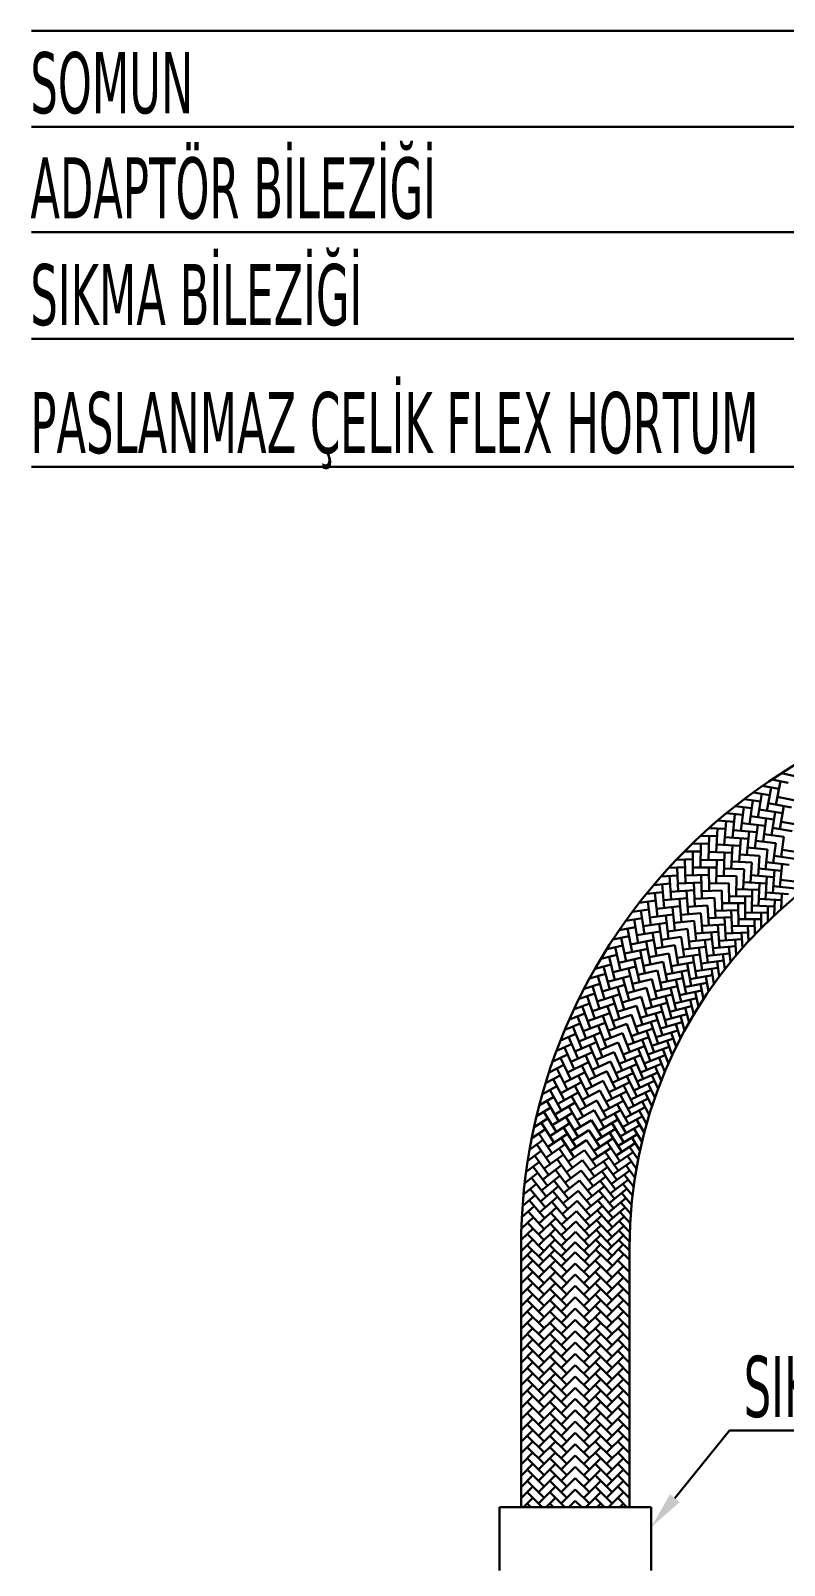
# Model space of a CAD drawing. Header units: centimetres. Extents: x 394264 to 551709, y 50011 to 59011.
# Drawn here: x 545013 to 545309, y 52025 to 52628 of the extents above; entities that cross this region are included whole.
import ezdxf

# ---------------------------------------------------------------- set-up
doc = ezdxf.new("R2010")
doc.units = ezdxf.units.CM
doc.layers.add('0-KRCN-YNG-DETAY-ÇERÇEVE', color=71, linetype='Continuous', lineweight=40)
doc.layers.add('T-DETAY', color=9, linetype='Continuous', lineweight=30)
doc.styles.add('ROMANS', font='tahoma.ttf', dxfattribs={"width": 0.8})

# ---------------------------------------------------------------- blocks, each defined once
blk = doc.blocks.new('G$C7454597B')
at = {"layer": 'T-DETAY', "color": 6}
for p, q in [((201.57, -340.8, 69118.56), (478.67, -340.8, 69118.56)), ((201.57, -359.68, 69118.56), (459.7, -359.68, 69118.56)), ((201.57, -380.32, 69118.56), (434.55, -380.32, 69118.56)), ((201.57, -401.27, 69118.56), (409.66, -401.27, 69118.56)), ((201.57, -426.39, 69118.56), (398.22, -426.39, 69118.56)), ((327.78, -628.82, 69118.56), (338.54, -615.56, 69118.56)), ((338.54, -615.56, 69118.56), (419.94, -615.56, 69118.56))]:
    blk.add_line(p, q, dxfattribs=at)
at = {"layer": 'T-DETAY', "color": 0}
for p, q in [((346.85, -487.76, 69118.56), (350.03, -488.41, 69118.56)), ((348.72, -486.55, 69118.56), (351.89, -487.25, 69118.56)), ((343.19, -490.31, 69118.56), (346.39, -490.82, 69118.56)), ((344.1, -495.22, 69118.56), (344.84, -490.57, 69118.56)), ((345, -489.02, 69118.56), (348.2, -489.59, 69118.56)), ((345.82, -493.95, 69118.56), (346.66, -489.32, 69118.56)), ((347.57, -492.71, 69118.56), (348.5, -488.1, 69118.56)), ((339.63, -493, 69118.56), (342.85, -493.38, 69118.56)), ((340.74, -497.87, 69118.56), (341.3, -493.19, 69118.56)), ((341.39, -491.63, 69118.56), (344.61, -492.08, 69118.56)), ((342.41, -496.53, 69118.56), (343.06, -491.87, 69118.56)), ((344.35, -493.67, 69118.56), (348.93, -494.4, 69118.56)), ((346.1, -492.4, 69118.56), (350.66, -493.23, 69118.56)), ((347.88, -491.17, 69118.56), (352.42, -492.09, 69118.56)), ((348.37, -497.49, 69118.56), (349.19, -492.96, 69118.56)), ((336.18, -495.83, 69118.56), (339.42, -496.08, 69118.56)), ((337.49, -500.65, 69118.56), (337.86, -495.96, 69118.56)), ((337.89, -494.4, 69118.56), (341.12, -494.71, 69118.56)), ((339.1, -499.24, 69118.56), (339.56, -494.56, 69118.56)), ((340.93, -496.31, 69118.56), (345.53, -496.86, 69118.56)), ((342.62, -494.97, 69118.56), (347.22, -495.61, 69118.56)), ((343.5, -501.25, 69118.56), (344.04, -496.68, 69118.56)), ((345.1, -499.96, 69118.56), (345.73, -495.4, 69118.56)), ((346.72, -498.71, 69118.56), (347.45, -494.16, 69118.56)), ((348.63, -496.05, 69118.56), (352.49, -496.74, 69118.56)), ((332.85, -498.8, 69118.56), (336.1, -498.92, 69118.56)), ((334.36, -503.56, 69118.56), (334.53, -498.86, 69118.56)), ((334.5, -497.3, 69118.56), (337.74, -497.48, 69118.56)), ((335.91, -502.09, 69118.56), (336.18, -497.39, 69118.56)), ((337.61, -499.09, 69118.56), (342.24, -499.44, 69118.56)), ((339.26, -497.68, 69118.56), (343.87, -498.13, 69118.56)), ((340.39, -503.92, 69118.56), (340.74, -499.33, 69118.56)), ((341.93, -502.57, 69118.56), (342.38, -497.99, 69118.56)), ((343.67, -499.79, 69118.56), (347.57, -500.26, 69118.56)), ((345.3, -498.51, 69118.56), (349.19, -499.05, 69118.56)), ((346.95, -497.26, 69118.56), (350.83, -497.88, 69118.56)), ((348.65, -502.94, 69118.56), (349.19, -499.05, 69118.56)), ((329.65, -501.9, 69118.56), (332.89, -501.89, 69118.56)), ((331.23, -500.33, 69118.56), (334.48, -500.39, 69118.56)), ((331.34, -506.6, 69118.56), (331.33, -501.89, 69118.56)), ((332.83, -505.06, 69118.56), (332.91, -500.36, 69118.56)), ((334.41, -501.99, 69118.56), (339.05, -502.17, 69118.56)), ((336, -500.52, 69118.56), (340.63, -500.79, 69118.56)), ((337.38, -506.71, 69118.56), (337.55, -502.11, 69118.56)), ((338.87, -505.3, 69118.56), (339.13, -500.7, 69118.56)), ((340.5, -502.46, 69118.56), (344.41, -502.76, 69118.56)), ((342.07, -501.11, 69118.56), (345.98, -501.49, 69118.56)), ((344.11, -506.67, 69118.56), (344.41, -502.76, 69118.56)), ((345.6, -505.4, 69118.56), (345.98, -501.49, 69118.56)), ((347.11, -504.15, 69118.56), (347.57, -500.26, 69118.56)), ((347.28, -502.75, 69118.56), (351.76, -503.37, 69118.56)), ((348.84, -501.54, 69118.56), (353.31, -502.25, 69118.56)), ((326.57, -505.13, 69118.56), (329.81, -504.98, 69118.56)), ((328.09, -503.5, 69118.56), (331.34, -503.42, 69118.56)), ((328.25, -505.05, 69118.56), (328.45, -509.75, 69118.56)), ((329.77, -503.46, 69118.56), (329.88, -508.16, 69118.56)), ((331.34, -505.03, 69118.56), (335.97, -505.01, 69118.56)), ((332.86, -503.5, 69118.56), (337.5, -503.57, 69118.56)), ((334.49, -509.62, 69118.56), (334.47, -505.02, 69118.56)), ((335.92, -508.15, 69118.56), (336, -503.55, 69118.56)), ((337.43, -505.24, 69118.56), (341.36, -505.39, 69118.56)), ((338.95, -503.84, 69118.56), (342.87, -504.06, 69118.56)), ((341.21, -509.31, 69118.56), (341.36, -505.39, 69118.56)), ((342.65, -507.98, 69118.56), (342.87, -504.06, 69118.56)), ((344.22, -505.26, 69118.56), (348.72, -505.7, 69118.56)), ((345.73, -503.99, 69118.56), (350.23, -504.52, 69118.56)), ((346.99, -510.04, 69118.56), (347.34, -505.57, 69118.56)), ((348.41, -508.83, 69118.56), (348.85, -504.36, 69118.56)), ((323.62, -508.48, 69118.56), (326.86, -508.2, 69118.56)), ((325.08, -506.79, 69118.56), (328.32, -506.58, 69118.56)), ((325.3, -508.33, 69118.56), (325.69, -513.02, 69118.56)), ((326.75, -506.68, 69118.56), (327.06, -511.37, 69118.56)), ((328.38, -508.19, 69118.56), (333.02, -507.98, 69118.56)), ((329.84, -506.59, 69118.56), (334.48, -506.48, 69118.56)), ((331.52, -508.05, 69118.56), (331.72, -512.65, 69118.56)), ((332.98, -506.52, 69118.56), (333.09, -511.12, 69118.56)), ((334.48, -508.16, 69118.56), (338.41, -508.14, 69118.56)), ((335.94, -506.69, 69118.56), (339.87, -506.75, 69118.56)), ((338.42, -512.07, 69118.56), (338.41, -508.14, 69118.56)), ((339.8, -510.68, 69118.56), (339.87, -506.75, 69118.56)), ((341.26, -507.9, 69118.56), (345.78, -508.16, 69118.56)), ((342.73, -506.57, 69118.56), (347.24, -506.92, 69118.56)), ((344.23, -512.56, 69118.56), (344.4, -508.08, 69118.56)), ((345.6, -511.29, 69118.56), (345.86, -506.81, 69118.56)), ((347.1, -508.7, 69118.56), (351.54, -509.13, 69118.56)), ((348.54, -507.48, 69118.56), (352.97, -508.01, 69118.56)), ((320.82, -511.94, 69118.56), (324.04, -511.54, 69118.56)), ((322.2, -510.19, 69118.56), (325.43, -509.86, 69118.56)), ((322.48, -511.73, 69118.56), (323.07, -516.4, 69118.56)), ((323.87, -510.02, 69118.56), (324.36, -514.7, 69118.56)), ((325.56, -511.46, 69118.56), (330.18, -511.07, 69118.56)), ((326.96, -509.81, 69118.56), (331.58, -509.51, 69118.56)), ((328.69, -511.2, 69118.56), (329.08, -515.78, 69118.56)), ((330.09, -509.61, 69118.56), (330.38, -514.2, 69118.56)), ((331.66, -511.18, 69118.56), (335.58, -511.01, 69118.56)), ((333.05, -509.65, 69118.56), (336.98, -509.56, 69118.56)), ((335.58, -511.01, 69118.56), (335.75, -514.93, 69118.56)), ((336.98, -509.56, 69118.56), (337.07, -513.49, 69118.56)), ((338.42, -510.65, 69118.56), (342.94, -510.73, 69118.56)), ((339.83, -509.26, 69118.56), (344.35, -509.43, 69118.56)), ((341.57, -515.19, 69118.56), (341.56, -510.71, 69118.56)), ((342.89, -513.86, 69118.56), (342.96, -509.38, 69118.56)), ((344.28, -511.21, 69118.56), (348.73, -511.47, 69118.56)), ((345.68, -509.94, 69118.56), (350.12, -510.29, 69118.56)), ((347.3, -514.38, 69118.56), (347.41, -511.39, 69118.56)), ((348.63, -513.17, 69118.56), (348.81, -510.18, 69118.56)), ((318.15, -515.52, 69118.56), (321.35, -514.98, 69118.56)), ((319.46, -513.72, 69118.56), (322.68, -513.25, 69118.56)), ((321.13, -513.47, 69118.56), (321.81, -518.13, 69118.56)), ((322.87, -514.84, 69118.56), (327.47, -514.27, 69118.56)), ((324.2, -513.14, 69118.56), (328.81, -512.65, 69118.56)), ((325.99, -514.45, 69118.56), (326.56, -519.02, 69118.56)), ((327.32, -512.81, 69118.56), (327.8, -517.39, 69118.56)), ((328.95, -514.32, 69118.56), (332.86, -513.99, 69118.56)), ((330.29, -512.74, 69118.56), (334.21, -512.49, 69118.56)), ((332.86, -513.99, 69118.56), (333.19, -517.9, 69118.56)), ((334.21, -512.49, 69118.56), (334.46, -516.4, 69118.56)), ((334.37, -514.99, 69118.56), (338.88, -514.79, 69118.56)), ((335.69, -513.52, 69118.56), (340.21, -513.41, 69118.56)), ((337.04, -512.07, 69118.56), (341.56, -512.06, 69118.56)), ((337.5, -514.85, 69118.56), (337.79, -519.33, 69118.56)), ((338.82, -513.44, 69118.56), (339.02, -517.93, 69118.56)), ((340.18, -512.06, 69118.56), (340.28, -516.55, 69118.56)), ((341.57, -513.84, 69118.56), (346.02, -513.92, 69118.56)), ((342.91, -512.51, 69118.56), (347.37, -512.68, 69118.56)), ((344.72, -516.88, 69118.56), (344.7, -513.9, 69118.56)), ((346, -515.62, 69118.56), (346.05, -512.63, 69118.56)), ((316.87, -517.35, 69118.56), (320.07, -516.75, 69118.56)), ((318.52, -517.04, 69118.56), (319.39, -521.66, 69118.56)), ((319.81, -515.24, 69118.56), (320.58, -519.88, 69118.56)), ((320.32, -518.34, 69118.56), (324.9, -517.57, 69118.56)), ((321.58, -516.58, 69118.56), (326.17, -515.91, 69118.56)), ((323.42, -517.82, 69118.56), (324.18, -522.36, 69118.56)), ((324.68, -516.12, 69118.56), (325.35, -520.68, 69118.56)), ((326.38, -517.57, 69118.56), (330.27, -517.08, 69118.56)), ((327.65, -515.93, 69118.56), (331.55, -515.52, 69118.56)), ((330.27, -517.08, 69118.56), (330.76, -520.97, 69118.56)), ((331.55, -515.52, 69118.56), (331.96, -519.43, 69118.56)), ((331.81, -518.02, 69118.56), (336.32, -517.64, 69118.56)), ((333.07, -516.49, 69118.56), (337.59, -516.2, 69118.56)), ((334.94, -517.75, 69118.56), (335.41, -522.22, 69118.56)), ((336.21, -516.29, 69118.56), (336.58, -520.76, 69118.56)), ((337.7, -517.99, 69118.56), (342.16, -517.79, 69118.56)), ((338.96, -516.58, 69118.56), (343.42, -516.47, 69118.56)), ((340.25, -515.2, 69118.56), (344.71, -515.18, 69118.56)), ((340.84, -517.85, 69118.56), (341.03, -520.83, 69118.56)), ((342.1, -516.5, 69118.56), (342.23, -519.49, 69118.56)), ((343.39, -515.19, 69118.56), (343.46, -518.17, 69118.56)), ((314.43, -521.08, 69118.56), (317.6, -520.35, 69118.56)), ((315.63, -519.2, 69118.56), (318.81, -518.54, 69118.56)), ((316.07, -520.7, 69118.56), (317.12, -525.29, 69118.56)), ((317.28, -518.86, 69118.56), (318.24, -523.46, 69118.56)), ((317.92, -521.93, 69118.56), (322.46, -520.98, 69118.56)), ((319.1, -520.12, 69118.56), (323.66, -519.26, 69118.56)), ((322.19, -519.54, 69118.56), (323.04, -524.06, 69118.56)), ((323.93, -520.91, 69118.56), (327.81, -520.27, 69118.56)), ((325.14, -519.23, 69118.56), (329.02, -518.66, 69118.56)), ((327.81, -520.27, 69118.56), (328.45, -524.14, 69118.56)), ((329.02, -518.66, 69118.56), (329.59, -522.54, 69118.56)), ((329.39, -521.15, 69118.56), (333.87, -520.58, 69118.56)), ((330.58, -519.57, 69118.56), (335.08, -519.1, 69118.56)), ((332.5, -520.75, 69118.56), (333.15, -525.2, 69118.56)), ((333.7, -519.24, 69118.56), (334.26, -523.69, 69118.56)), ((335.27, -520.87, 69118.56), (339.71, -520.5, 69118.56)), ((336.47, -519.42, 69118.56), (340.92, -519.13, 69118.56)), ((338.39, -520.61, 69118.56), (338.71, -523.58, 69118.56)), ((339.6, -519.22, 69118.56), (339.85, -522.19, 69118.56)), ((312.14, -524.91, 69118.56), (315.27, -524.05, 69118.56)), ((313.27, -522.98, 69118.56), (316.42, -522.19, 69118.56)), ((314.9, -522.57, 69118.56), (316.04, -527.13, 69118.56)), ((316.77, -523.76, 69118.56), (321.29, -522.72, 69118.56)), ((319.83, -523.06, 69118.56), (320.86, -527.54, 69118.56)), ((320.99, -521.29, 69118.56), (321.93, -525.79, 69118.56)), ((321.63, -524.36, 69118.56), (325.47, -523.56, 69118.56)), ((322.77, -522.62, 69118.56), (326.62, -521.9, 69118.56)), ((325.47, -523.56, 69118.56), (326.28, -527.4, 69118.56)), ((326.62, -521.9, 69118.56), (327.35, -525.76, 69118.56)), ((327.09, -524.37, 69118.56), (331.55, -523.62, 69118.56)), ((328.22, -522.75, 69118.56), (332.69, -522.09, 69118.56)), ((330.18, -523.85, 69118.56), (331.01, -528.26, 69118.56)), ((331.32, -522.29, 69118.56), (332.06, -526.72, 69118.56)), ((332.95, -523.86, 69118.56), (337.38, -523.3, 69118.56)), ((334.1, -522.36, 69118.56), (338.53, -521.89, 69118.56)), ((336.07, -523.47, 69118.56), (336.5, -526.42, 69118.56)), ((337.22, -522.03, 69118.56), (337.59, -524.99, 69118.56)), ((311.05, -526.85, 69118.56), (314.17, -525.93, 69118.56)), ((312.67, -526.38, 69118.56), (314, -530.89, 69118.56)), ((313.76, -524.46, 69118.56), (315, -529, 69118.56)), ((314.59, -527.49, 69118.56), (319.06, -526.27, 69118.56)), ((315.66, -525.61, 69118.56), (320.16, -524.48, 69118.56)), ((317.61, -526.66, 69118.56), (318.83, -531.1, 69118.56)), ((318.7, -524.85, 69118.56), (319.82, -529.31, 69118.56)), ((319.47, -527.89, 69118.56), (323.27, -526.93, 69118.56)), ((320.53, -526.11, 69118.56), (324.36, -525.23, 69118.56)), ((323.27, -526.93, 69118.56), (324.23, -530.74, 69118.56)), ((324.36, -525.23, 69118.56), (325.24, -529.06, 69118.56)), ((324.92, -527.68, 69118.56), (329.35, -526.76, 69118.56)), ((325.99, -526.01, 69118.56), (330.43, -525.18, 69118.56)), ((327.99, -527.04, 69118.56), (329, -531.41, 69118.56)), ((329.07, -525.43, 69118.56), (329.99, -529.83, 69118.56)), ((330.76, -526.94, 69118.56), (335.16, -526.2, 69118.56)), ((331.84, -525.39, 69118.56), (336.25, -524.74, 69118.56)), ((333.86, -526.42, 69118.56), (334.41, -529.35, 69118.56)), ((334.95, -524.93, 69118.56), (335.44, -527.88, 69118.56)), ((309, -530.81, 69118.56), (312.08, -529.77, 69118.56)), ((310.01, -528.82, 69118.56), (313.1, -527.84, 69118.56)), ((311.61, -528.32, 69118.56), (313.03, -532.8, 69118.56)), ((312.56, -531.31, 69118.56), (316.98, -529.91, 69118.56)), ((313.55, -529.39, 69118.56), (318, -528.08, 69118.56)), ((316.56, -528.5, 69118.56), (317.86, -532.91, 69118.56)), ((318.44, -529.69, 69118.56), (322.23, -528.66, 69118.56)), ((322.23, -528.66, 69118.56), (323.26, -532.44, 69118.56)), ((322.89, -531.08, 69118.56), (327.27, -529.98, 69118.56)), ((323.89, -529.37, 69118.56), (328.29, -528.36, 69118.56)), ((326.94, -528.67, 69118.56), (328.04, -533.02, 69118.56)), ((328.69, -530.1, 69118.56), (333.06, -529.19, 69118.56)), ((329.71, -528.51, 69118.56), (334.09, -527.68, 69118.56)), ((331.77, -529.46, 69118.56), (332.43, -532.37, 69118.56)), ((332.8, -527.93, 69118.56), (333.41, -530.85, 69118.56)), ((308.03, -532.82, 69118.56), (311.09, -531.72, 69118.56)), ((309.61, -532.25, 69118.56), (311.22, -536.68, 69118.56)), ((310.59, -530.27, 69118.56), (312.1, -534.73, 69118.56)), ((311.6, -533.24, 69118.56), (315.99, -531.75, 69118.56)), ((314.57, -532.24, 69118.56), (316.05, -536.59, 69118.56)), ((315.55, -530.36, 69118.56), (316.94, -534.74, 69118.56)), ((316.49, -533.35, 69118.56), (320.24, -532.16, 69118.56)), ((317.45, -531.51, 69118.56), (321.21, -530.4, 69118.56)), ((320.24, -532.16, 69118.56), (321.42, -535.9, 69118.56)), ((321.21, -530.4, 69118.56), (322.32, -534.16, 69118.56)), ((321.92, -532.81, 69118.56), (326.29, -531.62, 69118.56)), ((324.95, -531.98, 69118.56), (326.22, -536.29, 69118.56)), ((325.93, -530.31, 69118.56), (327.11, -534.64, 69118.56)), ((326.76, -533.34, 69118.56), (331.08, -532.25, 69118.56)), ((327.71, -531.71, 69118.56), (332.05, -530.71, 69118.56)), ((329.8, -532.58, 69118.56), (330.59, -535.46, 69118.56)), ((330.77, -531.01, 69118.56), (331.5, -533.9, 69118.56)), ((306.22, -536.9, 69118.56), (309.23, -535.67, 69118.56)), ((307.11, -534.85, 69118.56), (310.14, -533.68, 69118.56)), ((308.68, -534.25, 69118.56), (310.37, -538.64, 69118.56)), ((309.8, -537.18, 69118.56), (314.13, -535.51, 69118.56)), ((310.68, -535.2, 69118.56), (315.04, -533.62, 69118.56)), ((312.73, -536.05, 69118.56), (314.39, -540.34, 69118.56)), ((313.63, -534.13, 69118.56), (315.2, -538.46, 69118.56)), ((314.7, -537.08, 69118.56), (318.39, -535.75, 69118.56)), ((315.58, -535.21, 69118.56), (319.3, -533.94, 69118.56)), ((318.39, -535.75, 69118.56), (319.73, -539.44, 69118.56)), ((319.3, -533.94, 69118.56), (320.56, -537.66, 69118.56)), ((320.1, -536.32, 69118.56), (324.41, -534.96, 69118.56)), ((321, -534.56, 69118.56), (325.33, -533.28, 69118.56)), ((323.09, -535.37, 69118.56), (324.54, -539.62, 69118.56)), ((324.01, -533.67, 69118.56), (325.36, -537.95, 69118.56)), ((324.95, -536.66, 69118.56), (329.23, -535.4, 69118.56)), ((325.84, -534.99, 69118.56), (330.14, -533.82, 69118.56)), ((327.96, -535.77, 69118.56), (328.87, -538.62, 69118.56)), ((328.87, -534.17, 69118.56), (329.71, -537.03, 69118.56)), ((305.38, -538.96, 69118.56), (308.36, -537.68, 69118.56)), ((306.92, -538.3, 69118.56), (308.79, -542.62, 69118.56)), ((307.78, -536.26, 69118.56), (309.56, -540.62, 69118.56)), ((308.97, -539.17, 69118.56), (313.26, -537.42, 69118.56)), ((311.87, -537.98, 69118.56), (313.61, -542.24, 69118.56)), ((313.86, -538.98, 69118.56), (317.52, -537.56, 69118.56)), ((317.52, -537.56, 69118.56), (318.93, -541.23, 69118.56)), ((318.42, -539.91, 69118.56), (322.68, -538.37, 69118.56)), ((319.25, -538.11, 69118.56), (323.53, -536.65, 69118.56)), ((321.37, -538.84, 69118.56), (322.99, -543.03, 69118.56)), ((322.22, -537.1, 69118.56), (323.74, -541.32, 69118.56)), ((323.28, -540.05, 69118.56), (327.51, -538.62, 69118.56)), ((324.1, -538.35, 69118.56), (328.35, -537, 69118.56)), ((326.26, -539.04, 69118.56), (327.27, -541.85, 69118.56)), ((327.09, -537.4, 69118.56), (328.05, -540.23, 69118.56)), ((303.82, -543.14, 69118.56), (306.75, -541.73, 69118.56)), ((304.58, -541.05, 69118.56), (307.54, -539.7, 69118.56)), ((306.11, -540.35, 69118.56), (308.06, -544.63, 69118.56)), ((307.41, -543.2, 69118.56), (311.63, -541.28, 69118.56)), ((308.17, -541.18, 69118.56), (312.42, -539.34, 69118.56)), ((310.27, -541.9, 69118.56), (312.18, -546.09, 69118.56)), ((311.05, -539.93, 69118.56), (312.87, -544.16, 69118.56)), ((312.29, -542.81, 69118.56), (315.9, -541.25, 69118.56)), ((313.06, -540.89, 69118.56), (316.69, -539.4, 69118.56)), ((315.9, -541.25, 69118.56), (317.45, -544.86, 69118.56)), ((316.69, -539.4, 69118.56), (318.18, -543.04, 69118.56)), ((316.89, -543.56, 69118.56), (321.08, -541.85, 69118.56)), ((317.64, -541.73, 69118.56), (321.86, -540.1, 69118.56)), ((320.57, -540.6, 69118.56), (322.27, -544.75, 69118.56)), ((321.75, -543.5, 69118.56), (325.92, -541.9, 69118.56)), ((322.5, -541.77, 69118.56), (326.69, -540.25, 69118.56)), ((325.45, -540.7, 69118.56), (326.53, -543.49, 69118.56)), ((303.11, -545.26, 69118.56), (306, -543.79, 69118.56)), ((304.61, -544.5, 69118.56), (306.73, -548.69, 69118.56)), ((305.34, -542.42, 69118.56), (307.38, -546.66, 69118.56)), ((306.7, -545.24, 69118.56), (310.87, -543.23, 69118.56)), ((309.52, -543.88, 69118.56), (311.52, -548.03, 69118.56)), ((310.88, -546.71, 69118.56), (314.42, -545.01, 69118.56)), ((311.57, -544.75, 69118.56), (315.14, -543.12, 69118.56)), ((314.42, -545.01, 69118.56), (316.12, -548.54, 69118.56)), ((315.14, -543.12, 69118.56), (316.77, -546.69, 69118.56)), ((316.18, -545.41, 69118.56), (320.33, -543.61, 69118.56)), ((319.06, -544.16, 69118.56), (320.93, -548.24, 69118.56)), ((319.8, -542.37, 69118.56), (321.58, -546.49, 69118.56)), ((321.04, -545.25, 69118.56), (325.17, -543.57, 69118.56)), ((323.95, -544.07, 69118.56), (325.13, -546.81, 69118.56)), ((324.68, -542.38, 69118.56), (325.81, -545.14, 69118.56)), ((301.8, -549.52, 69118.56), (304.64, -547.94, 69118.56)), ((302.43, -547.38, 69118.56), (305.3, -545.86, 69118.56)), ((303.92, -546.59, 69118.56), (306.13, -550.75, 69118.56)), ((305.39, -549.36, 69118.56), (309.48, -547.18, 69118.56)), ((306.02, -547.3, 69118.56), (310.16, -545.2, 69118.56)), ((308.16, -547.89, 69118.56), (310.32, -551.95, 69118.56)), ((308.82, -545.88, 69118.56), (310.9, -549.98, 69118.56)), ((310.24, -548.68, 69118.56), (313.74, -546.9, 69118.56)), ((313.74, -546.9, 69118.56), (315.51, -550.41, 69118.56)), ((314.88, -549.14, 69118.56), (318.95, -547.18, 69118.56)), ((315.51, -547.27, 69118.56), (319.62, -545.39, 69118.56)), ((317.7, -547.78, 69118.56), (319.73, -551.79, 69118.56)), ((318.36, -545.97, 69118.56), (320.31, -550.01, 69118.56)), ((319.73, -548.79, 69118.56), (323.78, -546.94, 69118.56)), ((320.37, -547.02, 69118.56), (324.46, -545.25, 69118.56)), ((322.58, -547.49, 69118.56), (323.87, -550.18, 69118.56)), ((323.25, -545.77, 69118.56), (324.49, -548.49, 69118.56)), ((301.22, -551.67, 69118.56), (304.02, -550.03, 69118.56)), ((302.67, -550.82, 69118.56), (305.04, -554.89, 69118.56)), ((303.27, -548.7, 69118.56), (305.56, -552.81, 69118.56)), ((304.8, -551.44, 69118.56), (308.85, -549.18, 69118.56)), ((307.54, -549.91, 69118.56), (309.78, -553.93, 69118.56)), ((309.07, -552.65, 69118.56), (312.5, -550.74, 69118.56)), ((309.63, -550.66, 69118.56), (313.1, -548.81, 69118.56)), ((312.5, -550.74, 69118.56), (314.41, -554.17, 69118.56)), ((313.1, -548.81, 69118.56), (314.94, -552.28, 69118.56)), ((313.72, -552.93, 69118.56), (317.71, -550.81, 69118.56)), ((314.28, -551.03, 69118.56), (318.31, -548.99, 69118.56)), ((317.08, -549.61, 69118.56), (319.19, -553.58, 69118.56)), ((318.55, -552.38, 69118.56), (322.53, -550.37, 69118.56)), ((319.12, -550.58, 69118.56), (323.14, -548.65, 69118.56)), ((321.35, -550.97, 69118.56), (322.75, -553.6, 69118.56)), ((321.95, -549.22, 69118.56), (323.3, -551.89, 69118.56)), ((300.67, -553.84, 69118.56), (303.44, -552.14, 69118.56)), ((302.11, -552.96, 69118.56), (304.57, -556.97, 69118.56)), ((303.75, -555.63, 69118.56), (307.7, -553.21, 69118.56)), ((304.25, -553.53, 69118.56), (308.25, -551.19, 69118.56)), ((306.42, -553.99, 69118.56), (308.83, -557.92, 69118.56)), ((306.96, -551.95, 69118.56), (309.28, -555.92, 69118.56)), ((308.54, -554.66, 69118.56), (311.93, -552.67, 69118.56)), ((311.93, -552.67, 69118.56), (313.91, -556.06, 69118.56)), ((313.2, -554.84, 69118.56), (317.15, -552.64, 69118.56)), ((315.94, -553.31, 69118.56), (318.21, -557.18, 69118.56)), ((316.49, -551.46, 69118.56), (318.68, -555.37, 69118.56)), ((317.52, -556.02, 69118.56), (321.42, -553.85, 69118.56)), ((318.02, -554.2, 69118.56), (321.96, -552.1, 69118.56)), ((320.79, -552.72, 69118.56), (322.25, -555.33, 69118.56)), ((299.72, -558.19, 69118.56), (302.42, -556.39, 69118.56)), ((300.18, -556.01, 69118.56), (302.91, -554.26, 69118.56)), ((301.59, -555.1, 69118.56), (304.13, -559.07, 69118.56)), ((303.28, -557.75, 69118.56), (307.19, -555.24, 69118.56)), ((305.92, -556.05, 69118.56), (308.41, -559.93, 69118.56)), ((307.62, -558.69, 69118.56), (310.92, -556.58, 69118.56)), ((308.06, -556.67, 69118.56), (311.41, -554.62, 69118.56)), ((310.92, -556.58, 69118.56), (313.04, -559.88, 69118.56)), ((311.41, -554.62, 69118.56), (313.46, -557.97, 69118.56)), ((312.28, -558.69, 69118.56), (316.13, -556.33, 69118.56)), ((312.72, -556.76, 69118.56), (316.62, -554.48, 69118.56)), ((314.95, -557.05, 69118.56), (317.37, -560.83, 69118.56)), ((315.43, -555.18, 69118.56), (317.77, -559, 69118.56)), ((317.07, -557.85, 69118.56), (320.91, -555.6, 69118.56)), ((319.77, -556.27, 69118.56), (321.33, -558.81, 69118.56)), ((320.26, -554.49, 69118.56), (321.77, -557.07, 69118.56)), ((299.31, -560.39, 69118.56), (301.97, -558.52, 69118.56)), ((300.69, -559.42, 69118.56), (303.38, -563.28, 69118.56)), ((301.12, -557.26, 69118.56), (303.74, -561.17, 69118.56)), ((302.49, -561.99, 69118.56), (306.28, -559.34, 69118.56)), ((302.86, -559.87, 69118.56), (306.71, -557.29, 69118.56)), ((305.06, -560.2, 69118.56), (307.69, -563.97, 69118.56)), ((305.47, -558.12, 69118.56), (308.03, -561.94, 69118.56)), ((307.21, -560.73, 69118.56), (310.48, -558.54, 69118.56)), ((310.48, -558.54, 69118.56), (312.66, -561.8, 69118.56)), ((311.51, -562.57, 69118.56), (315.27, -560.06, 69118.56)), ((311.87, -560.63, 69118.56), (315.68, -558.19, 69118.56)), ((314.52, -558.94, 69118.56), (317.01, -562.66, 69118.56)), ((316.26, -561.54, 69118.56), (320.02, -559.14, 69118.56)), ((316.65, -559.69, 69118.56), (320.45, -557.36, 69118.56)), ((318.9, -559.85, 69118.56), (320.57, -562.33, 69118.56)), ((319.32, -558.05, 69118.56), (320.93, -560.57, 69118.56)), ((298.62, -564.79, 69118.56), (301.21, -562.82, 69118.56)), ((298.94, -562.59, 69118.56), (301.57, -560.67, 69118.56)), ((300.3, -561.6, 69118.56), (303.08, -565.4, 69118.56)), ((302.15, -564.13, 69118.56), (305.9, -561.4, 69118.56)), ((304.68, -562.28, 69118.56), (307.4, -566, 69118.56)), ((306.53, -564.81, 69118.56), (309.7, -562.5, 69118.56)), ((306.85, -562.77, 69118.56), (310.07, -560.52, 69118.56)), ((309.7, -562.5, 69118.56), (312.02, -565.67, 69118.56)), ((310.07, -560.52, 69118.56), (312.32, -563.73, 69118.56)), ((311.19, -564.53, 69118.56), (314.89, -561.93, 69118.56)), ((313.76, -562.73, 69118.56), (316.4, -566.35, 69118.56)), ((314.12, -560.83, 69118.56), (316.69, -564.51, 69118.56)), ((315.61, -565.26, 69118.56), (319.26, -562.71, 69118.56)), ((315.92, -563.4, 69118.56), (319.62, -560.92, 69118.56)), ((318.52, -561.65, 69118.56), (320.23, -564.1, 69118.56)), ((298.35, -567.01, 69118.56), (300.89, -564.99, 69118.56)), ((299.66, -565.96, 69118.56), (302.59, -569.65, 69118.56)), ((299.96, -563.77, 69118.56), (302.81, -567.52, 69118.56)), ((301.61, -568.42, 69118.56), (305.24, -565.54, 69118.56)), ((301.86, -566.27, 69118.56), (305.55, -563.46, 69118.56)), ((304.36, -564.37, 69118.56), (307.14, -568.03, 69118.56)), ((306.26, -566.87, 69118.56), (309.38, -564.49, 69118.56)), ((309.38, -564.49, 69118.56), (311.76, -567.61, 69118.56)), ((310.66, -568.45, 69118.56), (314.25, -565.71, 69118.56)), ((310.9, -566.49, 69118.56), (314.55, -563.82, 69118.56)), ((313.44, -564.64, 69118.56), (316.15, -568.21, 69118.56)), ((315.34, -567.13, 69118.56), (318.94, -564.5, 69118.56)), ((317.87, -565.28, 69118.56), (319.68, -567.66, 69118.56)), ((318.18, -563.46, 69118.56), (319.94, -565.88, 69118.56)), ((298.11, -569.22, 69118.56), (300.62, -567.15, 69118.56)), ((299.41, -568.15, 69118.56), (302.41, -571.78, 69118.56)), ((301.41, -570.57, 69118.56), (304.98, -567.61, 69118.56)), ((303.82, -568.57, 69118.56), (306.76, -572.12, 69118.56)), ((304.07, -566.47, 69118.56), (306.93, -570.07, 69118.56)), ((305.82, -570.99, 69118.56), (308.85, -568.48, 69118.56)), ((306.02, -568.92, 69118.56), (309.09, -566.48, 69118.56)), ((308.85, -568.48, 69118.56), (311.35, -571.51, 69118.56)), ((309.09, -566.48, 69118.56), (311.54, -569.56, 69118.56)), ((310.45, -570.42, 69118.56), (313.99, -567.61, 69118.56)), ((312.91, -568.47, 69118.56), (315.77, -571.93, 69118.56)), ((313.15, -566.55, 69118.56), (315.94, -570.06, 69118.56)), ((314.91, -570.89, 69118.56), (318.4, -568.11, 69118.56)), ((315.1, -569.01, 69118.56), (318.65, -566.31, 69118.56)), ((317.37, -568.93, 69118.56), (319.27, -571.24, 69118.56)), ((317.6, -567.11, 69118.56), (319.46, -569.44, 69118.56)), ((297.78, -573.67, 69118.56), (300.2, -571.5, 69118.56)), ((297.93, -571.45, 69118.56), (300.39, -569.33, 69118.56)), ((299.2, -570.35, 69118.56), (302.27, -573.91, 69118.56)), ((301.13, -574.88, 69118.56), (304.58, -571.79, 69118.56)), ((301.25, -572.73, 69118.56), (304.76, -569.7, 69118.56)), ((303.62, -570.68, 69118.56), (306.63, -574.16, 69118.56)), ((305.67, -573.05, 69118.56), (308.64, -570.49, 69118.56)), ((308.64, -570.49, 69118.56), (311.21, -573.46, 69118.56)), ((310.16, -574.37, 69118.56), (313.58, -571.41, 69118.56)), ((310.28, -572.39, 69118.56), (313.77, -569.51, 69118.56)), ((312.7, -570.39, 69118.56), (315.63, -573.79, 69118.56)), ((314.63, -574.65, 69118.56), (318.01, -571.74, 69118.56)), ((314.75, -572.77, 69118.56), (318.19, -569.93, 69118.56)), ((317.17, -570.77, 69118.56), (319.12, -573.03, 69118.56)), ((297.69, -575.9, 69118.56), (300.06, -573.68, 69118.56)), ((298.91, -574.75, 69118.56), (302.13, -578.19, 69118.56)), ((299.03, -572.55, 69118.56), (302.18, -576.05, 69118.56)), ((301.06, -577.04, 69118.56), (304.44, -573.88, 69118.56)), ((303.35, -574.9, 69118.56), (306.49, -578.26, 69118.56)), ((303.46, -572.79, 69118.56), (306.54, -576.21, 69118.56)), ((305.49, -577.19, 69118.56), (308.36, -574.51, 69118.56)), ((305.56, -575.12, 69118.56), (308.48, -572.5, 69118.56)), ((308.36, -574.51, 69118.56), (311.04, -577.38, 69118.56)), ((308.48, -572.5, 69118.56), (311.1, -575.42, 69118.56)), ((310.03, -578.32, 69118.56), (313.33, -575.23, 69118.56)), ((310.07, -576.34, 69118.56), (313.44, -573.32, 69118.56)), ((312.41, -574.25, 69118.56), (315.47, -577.53, 69118.56)), ((312.54, -572.32, 69118.56), (315.53, -575.66, 69118.56)), ((314.55, -576.54, 69118.56), (317.87, -573.56, 69118.56)), ((316.89, -574.44, 69118.56), (318.93, -576.62, 69118.56)), ((317.01, -572.6, 69118.56), (319, -574.83, 69118.56)), ((297.63, -580.36, 69118.56), (299.91, -578.05, 69118.56)), ((297.64, -578.13, 69118.56), (299.96, -575.86, 69118.56)), ((298.84, -576.96, 69118.56), (302.12, -580.33, 69118.56)), ((301.03, -579.2, 69118.56), (304.35, -575.97, 69118.56)), ((301.04, -581.37, 69118.56), (304.3, -578.07, 69118.56)), ((303.27, -577.02, 69118.56), (306.49, -580.31, 69118.56)), ((305.46, -579.26, 69118.56), (308.28, -576.52, 69118.56)), ((308.28, -576.52, 69118.56), (311.01, -579.34, 69118.56)), ((310.02, -580.3, 69118.56), (313.26, -577.15, 69118.56)), ((312.27, -578.11, 69118.56), (315.47, -581.27, 69118.56)), ((312.32, -576.18, 69118.56), (315.45, -579.4, 69118.56)), ((314.5, -580.32, 69118.56), (317.7, -577.21, 69118.56)), ((314.51, -578.43, 69118.56), (317.76, -575.38, 69118.56)), ((316.75, -578.13, 69118.56), (318.88, -580.23, 69118.56)), ((316.8, -576.28, 69118.56), (318.88, -578.42, 69118.56)), ((297.63, -630.58, 69118.56), (297.63, -579.01, 69118.56)), ((297.63, -582.27, 69118.56), (299.78, -580.12, 69118.56)), ((298.81, -579.16, 69118.56), (302.01, -582.32, 69118.56)), ((298.83, -581.07, 69118.56), (302.15, -584.39, 69118.56)), ((301.05, -583.28, 69118.56), (304.23, -580.1, 69118.56)), ((303.24, -579.13, 69118.56), (306.46, -582.3, 69118.56)), ((303.26, -581.07, 69118.56), (306.59, -584.39, 69118.56)), ((305.48, -581.34, 69118.56), (308.23, -578.54, 69118.56)), ((305.48, -583.28, 69118.56), (308.26, -580.51, 69118.56)), ((308.23, -578.54, 69118.56), (311.03, -581.3, 69118.56)), ((308.26, -580.51, 69118.56), (311.03, -583.28, 69118.56)), ((309.92, -584.39, 69118.56), (313.25, -581.07, 69118.56)), ((310.06, -582.28, 69118.56), (313.23, -579.06, 69118.56)), ((312.26, -580.05, 69118.56), (315.52, -583.13, 69118.56)), ((314.36, -584.39, 69118.56), (317.79, -580.96, 69118.56)), ((314.54, -582.21, 69118.56), (317.67, -579.03, 69118.56)), ((316.74, -579.97, 69118.56), (318.89, -582.01, 69118.56)), ((318.89, -630.58, 69118.56), (318.89, -579.01, 69118.56)), ((297.63, -582.08, 69118.56), (297.72, -582.18, 69118.56)), ((297.63, -584.49, 69118.56), (299.94, -582.18, 69118.56)), ((297.63, -584.3, 69118.56), (297.72, -584.39, 69118.56)), ((298.83, -583.28, 69118.56), (302.15, -586.61, 69118.56)), ((301.05, -585.5, 69118.56), (304.37, -582.18, 69118.56)), ((303.26, -583.28, 69118.56), (306.59, -586.61, 69118.56)), ((305.48, -585.5, 69118.56), (308.26, -582.73, 69118.56)), ((308.26, -582.73, 69118.56), (311.03, -585.5, 69118.56)), ((309.92, -586.61, 69118.56), (313.25, -583.28, 69118.56)), ((312.14, -582.18, 69118.56), (315.47, -585.5, 69118.56)), ((314.36, -586.61, 69118.56), (317.69, -583.28, 69118.56)), ((316.58, -582.18, 69118.56), (318.89, -584.49, 69118.56)), ((318.8, -584.39, 69118.56), (318.89, -584.3, 69118.56)), ((297.63, -586.7, 69118.56), (299.94, -584.39, 69118.56)), ((297.63, -586.52, 69118.56), (297.72, -586.61, 69118.56)), ((297.63, -588.92, 69118.56), (299.94, -586.61, 69118.56)), ((298.83, -585.5, 69118.56), (302.15, -588.83, 69118.56)), ((301.05, -587.72, 69118.56), (304.37, -584.39, 69118.56)), ((301.05, -589.94, 69118.56), (304.37, -586.61, 69118.56)), ((303.26, -585.5, 69118.56), (306.59, -588.83, 69118.56)), ((305.48, -587.72, 69118.56), (308.26, -584.94, 69118.56)), ((305.48, -589.94, 69118.56), (308.26, -587.16, 69118.56)), ((308.26, -584.94, 69118.56), (311.03, -587.72, 69118.56)), ((308.26, -587.16, 69118.56), (311.03, -589.94, 69118.56)), ((309.92, -588.83, 69118.56), (313.25, -585.5, 69118.56)), ((312.14, -584.39, 69118.56), (315.47, -587.72, 69118.56)), ((312.14, -586.61, 69118.56), (315.47, -589.94, 69118.56)), ((314.36, -588.83, 69118.56), (317.69, -585.5, 69118.56)), ((316.58, -584.39, 69118.56), (318.89, -586.7, 69118.56)), ((316.58, -586.61, 69118.56), (318.89, -588.92, 69118.56)), ((318.8, -586.61, 69118.56), (318.89, -586.52, 69118.56)), ((297.63, -588.74, 69118.56), (297.72, -588.83, 69118.56)), ((297.63, -591.14, 69118.56), (299.94, -588.83, 69118.56)), ((298.83, -587.72, 69118.56), (302.15, -591.05, 69118.56)), ((298.83, -589.94, 69118.56), (302.15, -593.27, 69118.56)), ((301.05, -592.16, 69118.56), (304.37, -588.83, 69118.56)), ((303.26, -587.72, 69118.56), (306.59, -591.05, 69118.56)), ((303.26, -589.94, 69118.56), (306.59, -593.27, 69118.56)), ((305.48, -592.16, 69118.56), (308.26, -589.38, 69118.56)), ((308.26, -589.38, 69118.56), (311.03, -592.16, 69118.56)), ((309.92, -591.05, 69118.56), (313.25, -587.72, 69118.56)), ((309.92, -593.27, 69118.56), (313.25, -589.94, 69118.56)), ((312.14, -588.83, 69118.56), (315.47, -592.16, 69118.56)), ((314.36, -591.05, 69118.56), (317.69, -587.72, 69118.56)), ((314.36, -593.27, 69118.56), (317.69, -589.94, 69118.56)), ((316.58, -588.83, 69118.56), (318.89, -591.14, 69118.56)), ((318.8, -588.83, 69118.56), (318.89, -588.74, 69118.56)), ((297.63, -590.95, 69118.56), (297.72, -591.05, 69118.56)), ((297.63, -593.36, 69118.56), (299.94, -591.05, 69118.56)), ((297.63, -593.17, 69118.56), (297.72, -593.27, 69118.56)), ((297.63, -595.58, 69118.56), (299.94, -593.27, 69118.56)), ((298.83, -592.16, 69118.56), (302.15, -595.48, 69118.56)), ((301.05, -594.38, 69118.56), (304.37, -591.05, 69118.56)), ((301.05, -596.59, 69118.56), (304.37, -593.27, 69118.56)), ((303.26, -592.16, 69118.56), (306.59, -595.48, 69118.56)), ((305.48, -594.38, 69118.56), (308.26, -591.6, 69118.56)), ((308.26, -591.6, 69118.56), (311.03, -594.38, 69118.56)), ((309.92, -595.48, 69118.56), (313.25, -592.16, 69118.56)), ((312.14, -591.05, 69118.56), (315.47, -594.38, 69118.56)), ((312.14, -593.27, 69118.56), (315.47, -596.59, 69118.56)), ((314.36, -595.48, 69118.56), (317.69, -592.16, 69118.56)), ((316.58, -591.05, 69118.56), (318.89, -593.36, 69118.56)), ((316.58, -593.27, 69118.56), (318.89, -595.58, 69118.56)), ((318.8, -591.05, 69118.56), (318.89, -590.95, 69118.56)), ((318.8, -593.27, 69118.56), (318.89, -593.17, 69118.56)), ((297.63, -595.39, 69118.56), (297.72, -595.48, 69118.56)), ((297.63, -597.8, 69118.56), (299.94, -595.48, 69118.56)), ((298.83, -594.38, 69118.56), (302.15, -597.7, 69118.56)), ((301.05, -598.81, 69118.56), (304.37, -595.48, 69118.56)), ((303.26, -594.38, 69118.56), (306.59, -597.7, 69118.56)), ((305.48, -596.59, 69118.56), (308.26, -593.82, 69118.56)), ((305.48, -598.81, 69118.56), (308.26, -596.04, 69118.56)), ((308.26, -593.82, 69118.56), (311.03, -596.59, 69118.56)), ((308.26, -596.04, 69118.56), (311.03, -598.81, 69118.56)), ((309.92, -597.7, 69118.56), (313.25, -594.38, 69118.56)), ((312.14, -595.48, 69118.56), (315.47, -598.81, 69118.56)), ((314.36, -597.7, 69118.56), (317.69, -594.38, 69118.56)), ((316.58, -595.48, 69118.56), (318.89, -597.8, 69118.56)), ((318.8, -595.48, 69118.56), (318.89, -595.39, 69118.56)), ((297.63, -597.61, 69118.56), (297.72, -597.7, 69118.56)), ((297.63, -600.01, 69118.56), (299.94, -597.7, 69118.56)), ((298.83, -596.59, 69118.56), (302.15, -599.92, 69118.56)), ((298.83, -598.81, 69118.56), (302.15, -602.14, 69118.56)), ((301.05, -601.03, 69118.56), (304.37, -597.7, 69118.56)), ((303.26, -596.59, 69118.56), (306.59, -599.92, 69118.56)), ((303.26, -598.81, 69118.56), (306.59, -602.14, 69118.56)), ((305.48, -601.03, 69118.56), (308.26, -598.25, 69118.56)), ((308.26, -598.25, 69118.56), (311.03, -601.03, 69118.56)), ((309.92, -599.92, 69118.56), (313.25, -596.59, 69118.56)), ((309.92, -602.14, 69118.56), (313.25, -598.81, 69118.56)), ((312.14, -597.7, 69118.56), (315.47, -601.03, 69118.56)), ((314.36, -599.92, 69118.56), (317.69, -596.59, 69118.56)), ((314.36, -602.14, 69118.56), (317.69, -598.81, 69118.56)), ((316.58, -597.7, 69118.56), (318.89, -600.01, 69118.56)), ((318.8, -597.7, 69118.56), (318.89, -597.61, 69118.56)), ((297.63, -599.83, 69118.56), (297.72, -599.92, 69118.56)), ((297.63, -602.23, 69118.56), (299.94, -599.92, 69118.56)), ((297.63, -602.05, 69118.56), (297.72, -602.14, 69118.56)), ((297.63, -604.45, 69118.56), (299.94, -602.14, 69118.56)), ((298.83, -601.03, 69118.56), (302.15, -604.36, 69118.56)), ((301.05, -603.25, 69118.56), (304.37, -599.92, 69118.56)), ((301.05, -605.47, 69118.56), (304.37, -602.14, 69118.56)), ((303.26, -601.03, 69118.56), (306.59, -604.36, 69118.56)), ((305.48, -603.25, 69118.56), (308.26, -600.47, 69118.56)), ((308.26, -600.47, 69118.56), (311.03, -603.25, 69118.56)), ((309.92, -604.36, 69118.56), (313.25, -601.03, 69118.56)), ((312.14, -599.92, 69118.56), (315.47, -603.25, 69118.56)), ((312.14, -602.14, 69118.56), (315.47, -605.47, 69118.56)), ((314.36, -604.36, 69118.56), (317.69, -601.03, 69118.56)), ((316.58, -599.92, 69118.56), (318.89, -602.23, 69118.56)), ((316.58, -602.14, 69118.56), (318.89, -604.45, 69118.56)), ((318.8, -599.92, 69118.56), (318.89, -599.83, 69118.56)), ((318.8, -602.14, 69118.56), (318.89, -602.05, 69118.56)), ((297.63, -604.26, 69118.56), (297.72, -604.36, 69118.56)), ((297.63, -606.67, 69118.56), (299.94, -604.36, 69118.56)), ((298.83, -603.25, 69118.56), (302.15, -606.58, 69118.56)), ((301.05, -607.68, 69118.56), (304.37, -604.36, 69118.56)), ((303.26, -603.25, 69118.56), (306.59, -606.58, 69118.56)), ((305.48, -605.47, 69118.56), (308.26, -602.69, 69118.56)), ((305.48, -607.68, 69118.56), (308.26, -604.91, 69118.56)), ((308.26, -602.69, 69118.56), (311.03, -605.47, 69118.56)), ((308.26, -604.91, 69118.56), (311.03, -607.68, 69118.56)), ((309.92, -606.58, 69118.56), (313.25, -603.25, 69118.56)), ((312.14, -604.36, 69118.56), (315.47, -607.68, 69118.56)), ((314.36, -606.58, 69118.56), (317.69, -603.25, 69118.56)), ((316.58, -604.36, 69118.56), (318.89, -606.67, 69118.56)), ((318.8, -604.36, 69118.56), (318.89, -604.26, 69118.56)), ((297.63, -606.48, 69118.56), (297.72, -606.58, 69118.56)), ((297.63, -608.89, 69118.56), (299.94, -606.58, 69118.56)), ((298.83, -605.47, 69118.56), (302.15, -608.79, 69118.56)), ((298.83, -607.68, 69118.56), (302.15, -611.01, 69118.56)), ((301.05, -609.9, 69118.56), (304.37, -606.58, 69118.56)), ((303.26, -605.47, 69118.56), (306.59, -608.79, 69118.56)), ((303.26, -607.68, 69118.56), (306.59, -611.01, 69118.56)), ((305.48, -609.9, 69118.56), (308.26, -607.13, 69118.56)), ((308.26, -607.13, 69118.56), (311.03, -609.9, 69118.56)), ((309.92, -608.79, 69118.56), (313.25, -605.47, 69118.56)), ((309.92, -611.01, 69118.56), (313.25, -607.68, 69118.56)), ((312.14, -606.58, 69118.56), (315.47, -609.9, 69118.56)), ((314.36, -608.79, 69118.56), (317.69, -605.47, 69118.56)), ((314.36, -611.01, 69118.56), (317.69, -607.68, 69118.56)), ((316.58, -606.58, 69118.56), (318.89, -608.89, 69118.56)), ((318.8, -606.58, 69118.56), (318.89, -606.48, 69118.56)), ((297.63, -608.7, 69118.56), (297.72, -608.79, 69118.56)), ((297.63, -611.1, 69118.56), (299.94, -608.79, 69118.56)), ((297.63, -610.92, 69118.56), (297.72, -611.01, 69118.56)), ((297.63, -613.32, 69118.56), (299.94, -611.01, 69118.56)), ((298.83, -609.9, 69118.56), (302.15, -613.23, 69118.56)), ((301.05, -612.12, 69118.56), (304.37, -608.79, 69118.56)), ((301.05, -614.34, 69118.56), (304.37, -611.01, 69118.56)), ((303.26, -609.9, 69118.56), (306.59, -613.23, 69118.56)), ((305.48, -612.12, 69118.56), (308.26, -609.35, 69118.56)), ((308.26, -609.35, 69118.56), (311.03, -612.12, 69118.56)), ((309.92, -613.23, 69118.56), (313.25, -609.9, 69118.56)), ((312.14, -608.79, 69118.56), (315.47, -612.12, 69118.56)), ((312.14, -611.01, 69118.56), (315.47, -614.34, 69118.56)), ((314.36, -613.23, 69118.56), (317.69, -609.9, 69118.56)), ((316.58, -608.79, 69118.56), (318.89, -611.1, 69118.56)), ((316.58, -611.01, 69118.56), (318.89, -613.32, 69118.56)), ((318.8, -608.79, 69118.56), (318.89, -608.7, 69118.56)), ((318.8, -611.01, 69118.56), (318.89, -610.92, 69118.56)), ((297.63, -613.14, 69118.56), (297.72, -613.23, 69118.56)), ((297.63, -615.54, 69118.56), (299.94, -613.23, 69118.56)), ((298.83, -612.12, 69118.56), (302.15, -615.45, 69118.56)), ((298.83, -614.34, 69118.56), (302.15, -617.67, 69118.56)), ((301.05, -616.56, 69118.56), (304.37, -613.23, 69118.56)), ((303.26, -612.12, 69118.56), (306.59, -615.45, 69118.56)), ((303.26, -614.34, 69118.56), (306.59, -617.67, 69118.56)), ((305.48, -614.34, 69118.56), (308.26, -611.56, 69118.56)), ((305.48, -616.56, 69118.56), (308.26, -613.78, 69118.56)), ((308.26, -611.56, 69118.56), (311.03, -614.34, 69118.56)), ((308.26, -613.78, 69118.56), (311.03, -616.56, 69118.56)), ((309.92, -615.45, 69118.56), (313.25, -612.12, 69118.56)), ((309.92, -617.67, 69118.56), (313.25, -614.34, 69118.56)), ((312.14, -613.23, 69118.56), (315.47, -616.56, 69118.56)), ((314.36, -615.45, 69118.56), (317.69, -612.12, 69118.56)), ((314.36, -617.67, 69118.56), (317.69, -614.34, 69118.56)), ((316.58, -613.23, 69118.56), (318.89, -615.54, 69118.56)), ((318.8, -613.23, 69118.56), (318.89, -613.14, 69118.56)), ((297.63, -615.36, 69118.56), (297.72, -615.45, 69118.56)), ((297.63, -617.76, 69118.56), (299.94, -615.45, 69118.56)), ((298.83, -616.56, 69118.56), (302.15, -619.88, 69118.56)), ((301.05, -618.78, 69118.56), (304.37, -615.45, 69118.56)), ((303.26, -616.56, 69118.56), (306.59, -619.88, 69118.56)), ((305.48, -618.78, 69118.56), (308.26, -616, 69118.56)), ((308.26, -616, 69118.56), (311.03, -618.78, 69118.56)), ((309.92, -619.88, 69118.56), (313.25, -616.56, 69118.56)), ((312.14, -615.45, 69118.56), (315.47, -618.78, 69118.56)), ((314.36, -619.88, 69118.56), (317.69, -616.56, 69118.56)), ((316.58, -615.45, 69118.56), (318.89, -617.76, 69118.56)), ((318.8, -615.45, 69118.56), (318.89, -615.36, 69118.56)), ((297.63, -617.57, 69118.56), (297.72, -617.67, 69118.56)), ((297.63, -619.98, 69118.56), (299.94, -617.67, 69118.56)), ((297.63, -619.79, 69118.56), (297.72, -619.88, 69118.56)), ((297.63, -622.2, 69118.56), (299.94, -619.88, 69118.56)), ((298.83, -618.78, 69118.56), (302.15, -622.1, 69118.56)), ((301.05, -620.99, 69118.56), (304.37, -617.67, 69118.56)), ((301.05, -623.21, 69118.56), (304.37, -619.88, 69118.56)), ((303.26, -618.78, 69118.56), (306.59, -622.1, 69118.56)), ((305.48, -620.99, 69118.56), (308.26, -618.22, 69118.56)), ((305.48, -623.21, 69118.56), (308.26, -620.44, 69118.56)), ((308.26, -618.22, 69118.56), (311.03, -620.99, 69118.56)), ((308.26, -620.44, 69118.56), (311.03, -623.21, 69118.56)), ((309.92, -622.1, 69118.56), (313.25, -618.78, 69118.56)), ((312.14, -617.67, 69118.56), (315.47, -620.99, 69118.56)), ((312.14, -619.88, 69118.56), (315.47, -623.21, 69118.56)), ((314.36, -622.1, 69118.56), (317.69, -618.78, 69118.56)), ((316.58, -617.67, 69118.56), (318.89, -619.98, 69118.56)), ((316.58, -619.88, 69118.56), (318.89, -622.2, 69118.56)), ((318.8, -617.67, 69118.56), (318.89, -617.57, 69118.56)), ((318.8, -619.88, 69118.56), (318.89, -619.79, 69118.56)), ((297.63, -622.01, 69118.56), (297.72, -622.1, 69118.56)), ((297.63, -624.41, 69118.56), (299.94, -622.1, 69118.56)), ((298.83, -620.99, 69118.56), (302.15, -624.32, 69118.56)), ((298.83, -623.21, 69118.56), (302.15, -626.54, 69118.56)), ((301.05, -625.43, 69118.56), (304.37, -622.1, 69118.56)), ((303.26, -620.99, 69118.56), (306.59, -624.32, 69118.56)), ((303.26, -623.21, 69118.56), (306.59, -626.54, 69118.56)), ((305.48, -625.43, 69118.56), (308.26, -622.65, 69118.56)), ((308.26, -622.65, 69118.56), (311.03, -625.43, 69118.56)), ((309.92, -624.32, 69118.56), (313.25, -620.99, 69118.56)), ((309.92, -626.54, 69118.56), (313.25, -623.21, 69118.56)), ((312.14, -622.1, 69118.56), (315.47, -625.43, 69118.56)), ((314.36, -624.32, 69118.56), (317.69, -620.99, 69118.56)), ((314.36, -626.54, 69118.56), (317.69, -623.21, 69118.56)), ((316.58, -622.1, 69118.56), (318.89, -624.41, 69118.56)), ((318.8, -622.1, 69118.56), (318.89, -622.01, 69118.56)), ((297.63, -624.23, 69118.56), (297.72, -624.32, 69118.56)), ((297.63, -626.63, 69118.56), (299.94, -624.32, 69118.56)), ((297.63, -626.45, 69118.56), (297.72, -626.54, 69118.56)), ((298.83, -625.43, 69118.56), (302.15, -628.76, 69118.56)), ((301.05, -627.65, 69118.56), (304.37, -624.32, 69118.56)), ((303.26, -625.43, 69118.56), (306.59, -628.76, 69118.56)), ((305.48, -627.65, 69118.56), (308.26, -624.87, 69118.56)), ((308.26, -624.87, 69118.56), (311.03, -627.65, 69118.56)), ((309.92, -628.76, 69118.56), (313.25, -625.43, 69118.56)), ((312.14, -624.32, 69118.56), (315.47, -627.65, 69118.56)), ((314.36, -628.76, 69118.56), (317.69, -625.43, 69118.56)), ((316.58, -624.32, 69118.56), (318.89, -626.63, 69118.56)), ((318.8, -624.32, 69118.56), (318.89, -624.23, 69118.56)), ((318.8, -626.54, 69118.56), (318.89, -626.45, 69118.56)), ((297.63, -628.85, 69118.56), (299.94, -626.54, 69118.56)), ((297.63, -628.66, 69118.56), (297.72, -628.76, 69118.56)), ((298.11, -630.58, 69118.56), (299.94, -628.76, 69118.56)), ((298.83, -627.65, 69118.56), (301.76, -630.58, 69118.56)), ((301.05, -629.87, 69118.56), (304.37, -626.54, 69118.56)), ((302.55, -630.58, 69118.56), (304.37, -628.76, 69118.56)), ((303.26, -627.65, 69118.56), (306.2, -630.58, 69118.56)), ((305.48, -629.87, 69118.56), (308.26, -627.09, 69118.56)), ((306.99, -630.58, 69118.56), (308.26, -629.31, 69118.56)), ((308.26, -627.09, 69118.56), (311.03, -629.87, 69118.56)), ((308.26, -629.31, 69118.56), (309.53, -630.58, 69118.56)), ((310.32, -630.58, 69118.56), (313.25, -627.65, 69118.56)), ((312.14, -626.54, 69118.56), (315.47, -629.87, 69118.56)), ((312.14, -628.76, 69118.56), (313.97, -630.58, 69118.56)), ((314.76, -630.58, 69118.56), (317.69, -627.65, 69118.56)), ((316.58, -626.54, 69118.56), (318.89, -628.85, 69118.56)), ((316.58, -628.76, 69118.56), (318.4, -630.58, 69118.56)), ((318.8, -628.76, 69118.56), (318.89, -628.66, 69118.56)), ((298.83, -629.87, 69118.56), (299.54, -630.58, 69118.56)), ((303.26, -629.87, 69118.56), (303.98, -630.58, 69118.56)), ((312.54, -630.58, 69118.56), (313.25, -629.87, 69118.56)), ((316.97, -630.58, 69118.56), (317.69, -629.87, 69118.56))]:
    blk.add_line(p, q, dxfattribs=at)
at = {"layer": 'T-DETAY'}
for p, q in [((293.37, -630.58, 69118.56), (323.14, -630.58, 69118.56)), ((293.37, -643.01, 69118.56), (293.37, -630.58, 69118.56)), ((297.63, -630.58, 69118.56), (318.89, -630.58, 69118.56)), ((323.14, -643.01, 69118.56), (323.14, -630.58, 69118.56))]:
    blk.add_line(p, q, dxfattribs=at)
at = {"layer": 'T-DETAY', "color": 0, "linetype": 'ByBlock'}
for radius in [110.26, 88.99]:
    blk.add_arc((407.88, -579.59, 69118.56), radius, 90, 180, dxfattribs=at)
at = {"layer": 'T-DETAY', "color": 6}
blk.add_solid([(328.73, -629.59, 69118.56), (323.14, -634.53, 69118.56), (326.83, -628.05, 69118.56)], dxfattribs=at)
at = {"layer": 'T-DETAY', "color": 7, "style": 'ROMANS', "width": 0.6}
for s, height, p in [('SOMUN', 11.996, (201.34, -357, 69118.56)), ('ADAPTÖR BİLEZİĞİ', 11.9956, (201.34, -377.65, 69118.56)), ('SIKMA BİLEZİĞİ', 11.9956, (201.34, -398.59, 69118.56)), ('PASLANMAZ ÇELİK FLEX HORTUM', 11.9956, (201.34, -423.71, 69118.56)), ('SIKMA BİLEZİĞİ', 11.9956, (341.31, -612.89, 69118.56))]:
    blk.add_text(s, height=height, dxfattribs=at).set_placement(p)
blk = doc.blocks.new('*U239')
at = {"layer": '0-KRCN-YNG-DETAY-ÇERÇEVE', "xscale": 2, "yscale": 2, "zscale": 2}
blk.add_blockref('G$C7454597B', (0, 0), dxfattribs=at)

msp = doc.modelspace()

# ---------------------------------------------------------------- block references
at = {"layer": '0-KRCN-YNG-DETAY-ÇERÇEVE'}
msp.add_blockref('*U239', (544610.18, 53309.44), dxfattribs=at)

doc.saveas('drawing.dxf')
